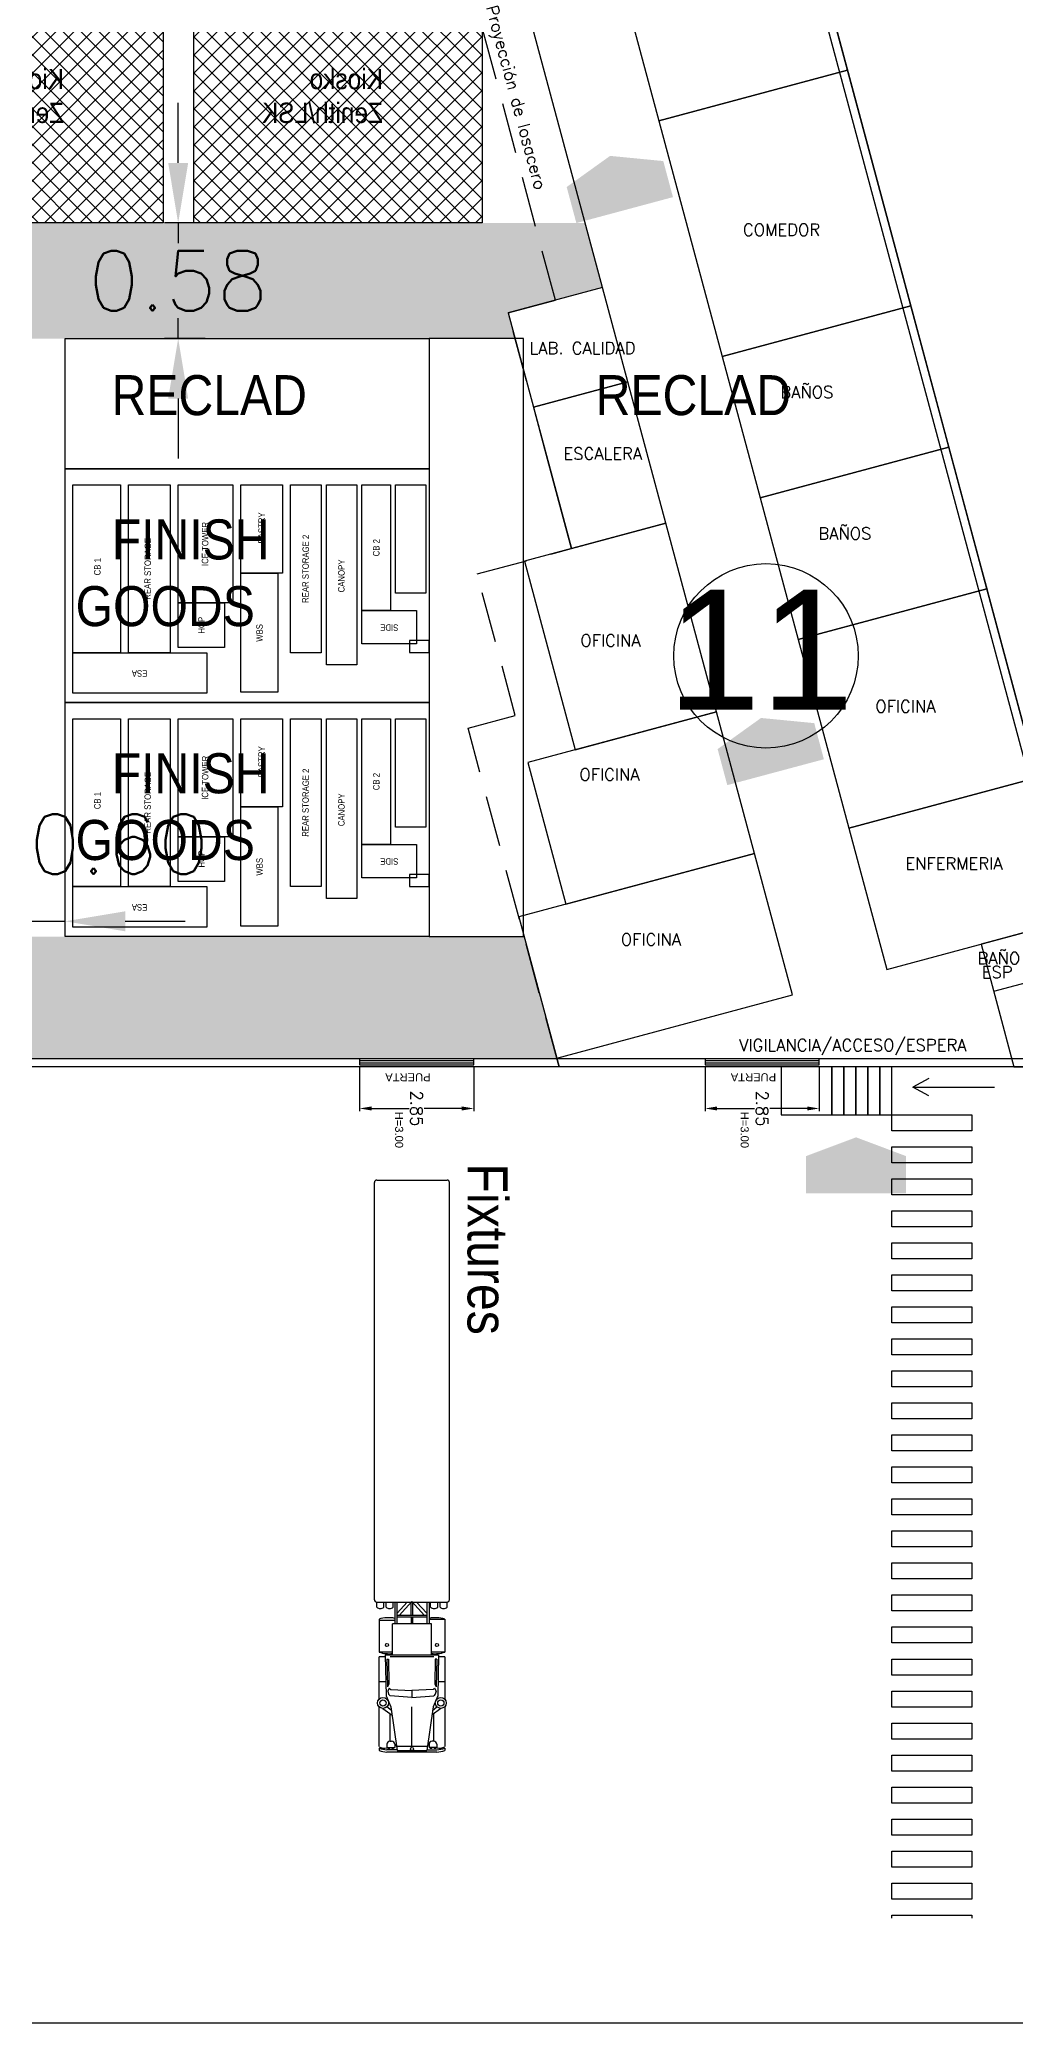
# Model space of a CAD drawing. Header units: millimetres. Extents: x 28 to 201, y 462 to 575.
# Drawn here: x 118.33 to 142.71, y 461.74 to 511.31 of the extents above; entities that cross this region are included whole.
import ezdxf

# ---------------------------------------------------------------- set-up
doc = ezdxf.new("R2010")
doc.units = ezdxf.units.MM
doc.linetypes.add('HIDDEN', pattern=[9.525, 6.35, -3.175])
for name, color, linetype in [('1- 3', 3, 'Continuous'), ('1- muro de carga', 5, 'Continuous'), ('8 flpea', 104, 'Continuous'), ('8 hatch pasillo', 104, 'Continuous'), ('8 text 1', 7, 'Continuous'), ('DIM GENERAL', 1, 'Continuous'), ('LINEA LIMITE DE ZONIFICACION', 2, 'Continuous'), ('proy', 2, 'HIDDEN')]:
    doc.layers.add(name, color=color, linetype=linetype)
doc.styles.add('ARRAY BASE$0$Standard', font='arial.ttf')
doc.styles.add('ARRAY BASE$0$STYLE1', font='tt0009m_.ttf', dxfattribs={"width": 0.9})
doc.styles.get("Standard").update_dxf_attribs({"font": 'arial.ttf'})
doc.styles.add('TEXTO GENERAL', font='tt0009m_.ttf', dxfattribs={"width": 0.9, "height": 1})
doc.styles.add('TEXTOS', font='romans.shx')
doc.dimstyles.new('DIM-75P', dxfattribs={"dimtxt": 0.3, "dimasz": 0.3, "dimexe": 0.0675, "dimexo": 0.0468, "dimgap": 0.0375, "dimtad": 0, "dimtih": 1, "dimtoh": 1, "dimzin": 0, "dimdsep": 46, "dimtxsty": 'TEXTOS', "dimcen": 0.3, "dimclrd": 1, "dimclre": 1, "dimclrt": 2, "dimadec": 0, "dimazin": 0, "dimtfac": 1, "dimtmove": 1, "dimatfit": 3, "dimldrblk": 'flecha', "dimfxl": 0.045, "dimtolj": 1, "dimtzin": 0, "dimlwd": -1, "dimlwe": -1, "dimarcsym": 0})

# ---------------------------------------------------------------- blocks, each defined once
blk = doc.blocks.new('*D5')
at = {"layer": 'Defpoints', "color": 0, "ltscale": 0.01, "transparency": 16777216}
for p in [(1.352, 1.243), (-1.5, 0.15), (1.352, 0.15)]:
    blk.add_point(p, dxfattribs=at)
at = {"layer": 'DIM GENERAL', "color": 1, "ltscale": 0.01, "transparency": 16777216}
for p, q in [((-1.5, 0.197), (-1.5, 1.31)), ((-1.2, 1.243), (-0.261, 1.243)), ((1.052, 1.243), (0.114, 1.243)), ((1.352, 0.197), (1.352, 1.31))]:
    blk.add_line(p, q, dxfattribs=at)
for points in [[(-1.2, 1.193), (-1.2, 1.293), (-1.5, 1.243)], [(1.052, 1.193), (1.052, 1.293), (1.352, 1.243)]]:
    blk.add_solid(points, dxfattribs=at)
at = {"layer": 'DIM GENERAL', "color": 2, "ltscale": 0.01, "transparency": 16777216, "insert": (-0.074, 1.243), "char_height": 0.3, "attachment_point": 5, "rotation": 90, "style": 'TEXTOS'}
blk.add_mtext('\\A1;2.85', dxfattribs=at)
blk = doc.blocks.new('flecha')
at = {"ltscale": 6}
for points in [[(-0.021, 0.03), (-0.106, 0.13), (-0.124, 0.055), (-0.124, 0.212)], [(-0.021, -0.03), (-0.106, -0.13), (-0.124, -0.055), (-0.124, -0.212)]]:
    blk.add_hatch(color=256, dxfattribs=at).paths.add_polyline_path(points)
for p, q in [((0.009, -0.017), (-0.137, 0.242)), ((0.009, 0.017), (-0.137, -0.242)), ((-0.127, 0.244), (-0.127, 0.025)), ((-0.127, 0.025), (-0.104, 0.122)), ((0, 0), (-0.104, 0.122)), ((0, 0), (-0.104, -0.122)), ((-0.127, -0.025), (-0.127, -0.244)), ((-0.127, -0.025), (-0.104, -0.122))]:
    blk.add_line(p, q, dxfattribs=at)
for points in [[(-0.021, 0.03), (-0.106, 0.13), (-0.124, 0.055), (-0.124, 0.212)], [(-0.021, -0.03), (-0.106, -0.13), (-0.124, -0.055), (-0.124, -0.212)]]:
    blk.add_lwpolyline(points, close=True, dxfattribs=at)
blk = doc.blocks.new('ARRAY BASE$0$FINISH')
for points in [[(5.845, 9.099), (5.845, 0), (0, 0), (0, 9.099)], [(0.237, 5.558), (0.237, 8.908), (1.247, 8.908), (1.247, 5.558)], [(5.442, 7.719), (1.247, 7.719), (1.247, 8.908), (5.442, 8.908)], [(5.442, 6.48), (1.247, 6.48), (1.247, 7.519), (5.442, 7.519)], [(2.491, 5.122), (1.374, 5.122), (1.374, 6.28), (2.491, 6.28)], [(5.442, 4.914), (2.491, 4.914), (2.491, 6.28), (5.442, 6.28)], [(0.259, 4.714), (3.239, 4.714), (3.239, 3.784), (0.259, 3.784)], [(5.442, 3.673), (3.239, 3.673), (3.239, 4.714), (5.442, 4.714)], [(1.247, 3.473), (5.442, 3.473), (5.442, 2.703), (1.247, 2.703)], [(5.442, 1.809), (0.947, 1.809), (0.947, 2.566), (5.442, 2.566)], [(2.301, 1.683), (2.301, 0.318), (1.468, 0.318), (1.468, 1.683)], [(2.301, 0.973), (2.301, 1.683), (5.442, 1.683), (5.442, 0.973)], [(5.442, 0.086), (2.735, 0.086), (2.735, 0.843), (5.442, 0.843)], [(1.55, 0), (1.55, 0.495), (1.25, 0.495), (1.25, 0)]]:
    blk.add_lwpolyline(points, close=True)
at = {"style": 'TEXTO GENERAL'}
for s, width, gutter_width, heights, insert, char_height, attachment_point, rotation in [('\\pi0.9016;FINISH GOODS ', 8.493, 12.5, [4.341], (4.579, 8.84), 1, 1, 270), ('\\pi0.89876;CB 1', 2.11022, 20.17, [0], (2.283, 8.385), 0.16136, 1, 359.6009), ('ESA ', 1.48497, 20.17, [0.193], (0.648, 7.242), 0.1614, 2, 89.6009), ('REAR STORAGE', 2.11022, 20.17, [0], (3.344, 7.12), 0.16136, 2, 359.6009), ('HOP ', 1.09476, 20.17, [0.213], (1.936, 5.776), 0.1614, 2, 359.6009), ('ICE TOWER', 2.11022, 20.17, [0], (3.966, 5.684), 0.1614, 2, 359.6009), ('WBS ', 1.48497, 20.17, [0.193], (1.743, 4.326), 0.1614, 2, 359.6009), ('PASTRY ', 2.11022, 20.17, [0], (4.366, 4.274), 0.1614, 2, 359.6009), ('REAR STORAGE 2 ', 2.88701, 20.17, [0.516], (3.345, 3.174), 0.16136, 2, 359.6009), ('CANOPY ', 2.11022, 20.17, [0], (3.167, 2.278), 0.1614, 2, 359.6009), ('SIDE ', 1.09476, 20.17, [0.213], (1.795, 1.001), 0.1614, 2, 89.6009), ('CB 2', 0.72255, 20.17, [0.176], (3.872, 1.406), 0.1614, 2, 359.6009)]:
    blk.add_mtext_dynamic_manual_height_columns(s, width=width, gutter_width=gutter_width, heights=heights, dxfattribs=dict(at, insert=insert, char_height=char_height, attachment_point=attachment_point, rotation=rotation))
blk = doc.blocks.new('*D48')
at = {"layer": 'Defpoints', "color": 0, "ltscale": 0.01, "transparency": 16777216}
for p in [(118.969, 489.279), (115.969, 488.899), (118.969, 488.899)]:
    blk.add_point(p, dxfattribs=at)
at = {"layer": 'LINEA LIMITE DE ZONIFICACION', "color": 1, "ltscale": 0.01, "transparency": 16777216}
for p, q in [((117.469, 489.279), (117.469, 491.21)), ((117.469, 491.21), (117.844, 491.21)), ((114.469, 489.279), (112.969, 489.279)), ((115.969, 489.133), (115.969, 489.616)), ((115.969, 489.279), (118.969, 489.279)), ((115.969, 489.279), (118.969, 489.279)), ((118.969, 489.133), (118.969, 489.616)), ((120.469, 489.279), (121.969, 489.279))]:
    blk.add_line(p, q, dxfattribs=at)
for points in [[(114.469, 489.529), (114.469, 489.029), (115.969, 489.279)], [(120.469, 489.529), (120.469, 489.029), (118.969, 489.279)]]:
    blk.add_solid(points, dxfattribs=at)
at = {"layer": 'LINEA LIMITE DE ZONIFICACION', "color": 2, "ltscale": 0.01, "transparency": 16777216, "insert": (120.318, 491.21), "char_height": 1.5, "attachment_point": 5, "style": 'TEXTOS'}
blk.add_mtext('\\A1;0.60', dxfattribs=at)
blk = doc.blocks.new('*D49')
at = {"layer": 'Defpoints', "color": 0, "ltscale": 0.01, "transparency": 16777216}
for p in [(123.25, 506.732), (121.791, 503.842), (122.698, 503.842)]:
    blk.add_point(p, dxfattribs=at)
at = {"layer": 'LINEA LIMITE DE ZONIFICACION', "color": 1, "ltscale": 0.01, "transparency": 16777216}
for p, q in [((121.791, 508.232), (121.791, 509.732)), ((123.016, 506.732), (121.453, 506.732)), ((121.791, 506.732), (121.791, 506.225)), ((121.791, 503.842), (121.791, 504.35)), ((122.464, 503.842), (121.453, 503.842)), ((121.791, 502.342), (121.791, 500.842))]:
    blk.add_line(p, q, dxfattribs=at)
for points in [[(121.541, 508.232), (122.041, 508.232), (121.791, 506.732)], [(121.541, 502.342), (122.041, 502.342), (121.791, 503.842)]]:
    blk.add_solid(points, dxfattribs=at)
at = {"layer": 'LINEA LIMITE DE ZONIFICACION', "color": 2, "ltscale": 0.01, "transparency": 16777216, "insert": (121.791, 505.287), "char_height": 1.5, "attachment_point": 5, "style": 'TEXTOS'}
blk.add_mtext('\\A1;0.58', dxfattribs=at)
blk = doc.blocks.new('ARRAY BASE$0$TRAILER')
for p, q in [((3139.685, 2347.595), (3139.685, 2358.025)), ((3139.744, 2358.083), (3141.501, 2358.083)), ((3141.56, 2347.595), (3141.56, 2358.025)), ((3139.744, 2347.537), (3141.501, 2347.537)), ((3139.744, 2347.411), (3139.744, 2347.537)), ((3139.802, 2347.107), (3139.802, 2346.287)), ((3139.802, 2347.088), (3140.193, 2347.088)), ((3139.919, 2347.411), (3139.919, 2347.537)), ((3139.978, 2347.411), (3139.978, 2347.537)), ((3140.154, 2347.411), (3140.154, 2347.537)), ((3140.193, 2347.537), (3140.193, 2346.99)), ((3140.251, 2346.99), (3140.251, 2347.537)), ((3140.251, 2347.262), (3140.506, 2347.537)), ((3140.994, 2347.205), (3140.251, 2347.205)), ((3140.251, 2347.166), (3140.994, 2347.166)), ((3140.305, 2347.205), (3140.623, 2347.548)), ((3140.603, 2347.205), (3140.603, 2347.527)), ((3140.603, 2347.166), (3140.603, 2346.99)), ((3140.623, 2347.548), (3140.94, 2347.205)), ((3140.642, 2347.205), (3140.642, 2347.527)), ((3140.642, 2346.99), (3140.642, 2347.166)), ((3140.739, 2347.537), (3140.994, 2347.262)), ((3140.994, 2347.537), (3140.994, 2346.99)), ((3141.052, 2347.537), (3141.052, 2346.99)), ((3141.052, 2347.107), (3141.443, 2347.107)), ((3141.091, 2347.411), (3141.091, 2347.537)), ((3141.267, 2347.411), (3141.267, 2347.537)), ((3141.326, 2347.411), (3141.326, 2347.537)), ((3141.443, 2347.107), (3141.443, 2346.287)), ((3141.501, 2347.411), (3141.501, 2347.537)), ((3140.134, 2346.209), (3140.134, 2346.99)), ((3141.111, 2346.99), (3140.134, 2346.99)), ((3141.111, 2346.209), (3141.111, 2346.99)), ((3140.134, 2346.287), (3139.802, 2346.287)), ((3139.958, 2346.17), (3139.802, 2346.17)), ((3139.802, 2345.113), (3139.802, 2346.17)), ((3141.287, 2346.209), (3139.958, 2346.209)), ((3139.958, 2346.209), (3139.978, 2345.193)), ((3139.999, 2346.111), (3140.013, 2345.419)), ((3139.999, 2346.111), (3140.038, 2346.111)), ((3140.038, 2346.111), (3140.05, 2345.494)), ((3141.169, 2346.17), (3140.076, 2346.17)), ((3141.443, 2346.287), (3141.111, 2346.287)), ((3141.207, 2346.111), (3141.195, 2345.494)), ((3141.246, 2346.111), (3141.207, 2346.111)), ((3141.246, 2346.111), (3141.232, 2345.419)), ((3141.287, 2346.209), (3141.267, 2345.193)), ((3141.443, 2346.17), (3141.287, 2346.17)), ((3141.443, 2346.17), (3141.443, 2345.113)), ((3139.958, 2345.545), (3139.802, 2345.545)), ((3139.978, 2345.193), (3140.095, 2344.92)), ((3140.05, 2345.494), (3140.013, 2345.419)), ((3140.056, 2345.388), (3140.017, 2345.31)), ((3140.017, 2345.31), (3140.037, 2345.232)), ((3140.037, 2345.232), (3140.076, 2345.193)), ((3140.056, 2345.388), (3140.095, 2345.349)), ((3140.623, 2345.154), (3140.076, 2345.193)), ((3140.095, 2345.349), (3140.623, 2345.33)), ((3141.15, 2345.349), (3140.623, 2345.33)), ((3140.623, 2345.33), (3140.623, 2345.154)), ((3140.623, 2345.33), (3140.623, 2345.154)), ((3140.623, 2345.154), (3141.169, 2345.193)), ((3141.189, 2345.388), (3141.15, 2345.349)), ((3141.267, 2345.193), (3141.15, 2344.92)), ((3141.208, 2345.232), (3141.169, 2345.193)), ((3141.189, 2345.388), (3141.228, 2345.31)), ((3141.195, 2345.494), (3141.232, 2345.419)), ((3141.228, 2345.31), (3141.208, 2345.232)), ((3141.443, 2345.545), (3141.287, 2345.545)), ((3139.802, 2343.924), (3139.802, 2344.922)), ((3139.9, 2344.881), (3140.126, 2344.707)), ((3140.109, 2344.824), (3139.998, 2344.92)), ((3140.076, 2344.06), (3140.076, 2344.744)), ((3140.095, 2344.92), (3140.251, 2343.826)), ((3140.623, 2343.924), (3140.623, 2344.92)), ((3141.15, 2344.92), (3140.994, 2343.826)), ((3141.345, 2344.881), (3141.12, 2344.707)), ((3141.136, 2344.824), (3141.248, 2344.92)), ((3141.169, 2344.06), (3141.169, 2344.744)), ((3141.443, 2344.922), (3141.443, 2343.924)), ((3139.802, 2343.884), (3139.802, 2343.826)), ((3139.998, 2343.982), (3139.998, 2343.904)), ((3139.998, 2343.904), (3140.193, 2343.904)), ((3140.248, 2343.845), (3139.998, 2343.845)), ((3141.248, 2343.787), (3139.998, 2343.787)), ((3140.076, 2344.06), (3140.115, 2344.06)), ((3140.193, 2343.982), (3140.193, 2343.904)), ((3140.193, 2343.963), (3140.229, 2343.963)), ((3141.009, 2343.924), (3140.236, 2343.924)), ((3140.251, 2343.826), (3140.994, 2343.826)), ((3140.997, 2343.845), (3141.248, 2343.845)), ((3141.052, 2343.963), (3141.016, 2343.963)), ((3141.052, 2343.982), (3141.052, 2343.904)), ((3141.248, 2343.904), (3141.052, 2343.904)), ((3141.169, 2344.06), (3141.13, 2344.06)), ((3141.248, 2343.982), (3141.248, 2343.904)), ((3141.443, 2343.884), (3141.443, 2343.826))]:
    blk.add_line(p, q)
for centre, radius in [((3139.998, 2346.463), 0.0391), ((3141.248, 2346.463), 0.0391), ((3139.9, 2345.017), 0.137), ((3139.9, 2345.017), 0.0781), ((3141.345, 2345.017), 0.137), ((3141.345, 2345.017), 0.0781), ((3140.623, 2343.865), 0.0391)]:
    blk.add_circle(centre, radius)
for centre, radius, start, end in [((3139.744, 2358.025), 0.0586, 90, 180), ((3141.501, 2358.025), 0.0586, 0, 90), ((3139.744, 2347.595), 0.0586, 180, 270), ((3141.501, 2347.595), 0.0586, 270, 0), ((3139.832, 2347.491), 0.118, 222.075, 317.925), ((3140.037, 2346.424), 0.723, 77.5131, 108.9246), ((3140.066, 2347.491), 0.118, 222.075, 317.925), ((3141.208, 2346.424), 0.723, 71.0754, 102.4869), ((3141.179, 2347.491), 0.118, 222.075, 317.925), ((3141.414, 2347.491), 0.118, 222.075, 317.925), ((3140.037, 2346.97), 0.723, 251.0754, 277.7664), ((3141.208, 2346.97), 0.723, 262.2336, 288.9246), ((3139.939, 2344.143), 0.259, 238.1092, 283.0861), ((3140.144, 2345.086), 1.249, 254.1161, 263.264), ((3140.144, 2345.027), 1.249, 254.1161, 263.264), ((3140.076, 2343.982), 0.0781, 90, 180), ((3140.046, 2343.933), 0.0488, 216.8699, 323.1301), ((3140.144, 2343.933), 0.0488, 216.8699, 323.1301), ((3140.115, 2343.982), 0.0781, 0, 90), ((3141.13, 2343.982), 0.0781, 90, 180), ((3141.101, 2343.933), 0.0488, 216.8699, 323.1301), ((3141.199, 2343.933), 0.0488, 216.8699, 323.1301), ((3141.169, 2343.982), 0.0781, 0, 90), ((3141.306, 2344.143), 0.259, 256.9139, 301.8908), ((3141.101, 2345.086), 1.249, 276.736, 285.8839), ((3141.101, 2345.027), 1.249, 276.736, 285.8839)]:
    blk.add_arc(centre, radius, start, end)
blk = doc.blocks.new('ARRAY BASE$0$KIOSKO DE ARMADO')
h = blk.add_hatch()
h.set_pattern_fill('ANSI37', color=256, scale=0.1, angle=180)
h.set_pattern_definition([(225, (2482.8771, 1339.67897), (0.224506403, -0.224506403), []), (315, (2482.8771, 1339.67897), (0.224506403, 0.224506403), [])])
h.paths.add_polyline_path([(7.2, 10), (0, 10), (0, 4), (7.2, 4)])
for points in [[(7.2, 10), (0, 10), (0, 4), (7.2, 4)], [(0, 4), (7.2, 4), (7.2, 0), (0, 0)], [(7.2, 4), (7.2, 0), (0, 0), (0, 4)], [(6.05, 3.39), (6.05, 4), (0, 4), (0, 3.39)], [(6.303, 2.79), (7.2, 2.79), (7.2, 4), (6.303, 4)], [(5.943, 2.825), (5.943, 3.265), (5.413, 3.265), (5.413, 2.825)], [(2.26, 2.12), (2.26, 2.84), (0, 2.84), (0, 2.12)], [(2.68, 2.78), (2.26, 2.78), (2.26, 2.12), (2.68, 2.12)], [(5.86, 2.79), (7.2, 2.79), (7.2, 0), (5.86, 0)], [(2.43, 1.12), (2.43, 2.12), (0, 2.12), (0, 1.12)], [(4.53, 2.46), (4.53, 1.12), (5.26, 1.12), (5.26, 2.46)], [(5.41, 0), (5.86, 0), (5.86, 2), (5.41, 2)], [(2.43, 1.96), (2.43, 1.12), (4.53, 1.12), (4.53, 1.96)], [(5.18, 0), (5.18, 1.12), (0, 1.12), (0, 0)]]:
    blk.add_lwpolyline(points, close=True)
at = {"attachment_point": 1, "style": 'TEXTO GENERAL'}
for s, insert, char_height, rotation in [('Kiosko Zenith/LSK', (4.722, 6.152), 0.50733, 180), ('Pastry', (6.643, 3.123), 0.2, 90), ('WIP/Empaque', (5.255, 2.761), 0.50733, 180), ('Espresso\\Pstation', (5.875, 2.891), 0.1, 180), ('Comp sink', (1.604, 2.382), 0.2, 180), ('Hand sink', (2.424, 2.218), 0.1, 90), ('Side storage', (4.741, 1.31), 0.2, 90), ('ice tower', (6.357, 1.074), 0.2, 90), ('Storage moduls', (1.942, 1.518), 0.2, 180), ('Hand off', (5.522, 0.609), 0.2, 90), ('Cold berverage', (3.448, 0.377), 0.2, 180)]:
    blk.add_mtext_dynamic_manual_height_columns(s, width=3.63915, gutter_width=2.537, heights=[0], dxfattribs=dict(at, insert=insert, char_height=char_height, rotation=rotation))
at = {"insert": (2.791, 1.689), "char_height": 0.2, "attachment_point": 1, "style": 'TEXTO GENERAL'}
blk.add_mtext_dynamic_manual_height_columns('Warming & brew', width=3.63915, gutter_width=2.537, heights=[0], dxfattribs=at)
blk = doc.blocks.new('10')
h = blk.add_hatch()
h.set_pattern_fill('ANSI37', color=256, scale=0.1, angle=180)
h.set_pattern_definition([(225, (2474.7923, 1329.67897), (0.224506403, -0.224506403), []), (315, (2474.7923, 1329.67897), (0.224506403, 0.224506403), [])])
h.paths.add_polyline_path([(-0.885, -6), (-0.885, -1.448), (-1.274, 0), (-8.085, 0), (-8.085, -6)])
blk.add_lwpolyline([(-1.274, 0), (-8.085, 0), (-8.085, -6), (-0.885, -6), (-0.885, -1.448)])
for points in [[(-8.085, -6), (-0.885, -6), (-0.885, -10), (-8.085, -10)], [(-0.885, -6), (-0.885, -10), (-8.085, -10), (-8.085, -6)], [(-2.035, -6.61), (-2.035, -6), (-8.085, -6), (-8.085, -6.61)], [(-1.782, -7.21), (-0.885, -7.21), (-0.885, -6), (-1.782, -6)], [(-2.141, -7.175), (-2.141, -6.735), (-2.671, -6.735), (-2.671, -7.175)], [(-5.825, -7.88), (-5.825, -7.16), (-8.085, -7.16), (-8.085, -7.88)], [(-5.405, -7.22), (-5.825, -7.22), (-5.825, -7.88), (-5.405, -7.88)], [(-2.225, -7.21), (-0.885, -7.21), (-0.885, -10), (-2.225, -10)], [(-5.655, -8.88), (-5.655, -7.88), (-8.085, -7.88), (-8.085, -8.88)], [(-3.555, -7.54), (-3.555, -8.88), (-2.825, -8.88), (-2.825, -7.54)], [(-5.655, -8.04), (-5.655, -8.88), (-3.555, -8.88), (-3.555, -8.04)], [(-2.675, -10), (-2.225, -10), (-2.225, -8), (-2.675, -8)], [(-2.905, -10), (-2.905, -8.88), (-8.085, -8.88), (-8.085, -10)], [(-24.275, -12.209), (-19.544, -12.209), (-19.544, -10.37), (-24.275, -10.37)], [(-24.239, -27.931), (-19.508, -27.931), (-19.508, -26.092), (-24.239, -26.092)]]:
    blk.add_lwpolyline(points, close=True)
for p in [(-24.099, -10), (-16.054, -10)]:
    blk.add_blockref('ARRAY BASE$0$KIOSKO DE ARMADO', p)
at = {"xscale": -1}
for p, rotation in [((-14.099, -10.88), 90), ((-14.099, -19.594), 90), ((-24.099, -28.48), 180), ((-16.054, -28.48), 180), ((-8.085, -28.48), 180)]:
    blk.add_blockref('ARRAY BASE$0$KIOSKO DE ARMADO', p, dxfattribs=dict(at, rotation=rotation))
at = {"rotation": 270}
for p in [(-12.648, -10.88), (-12.648, -19.594)]:
    blk.add_blockref('ARRAY BASE$0$KIOSKO DE ARMADO', p, dxfattribs=at)
at = {"attachment_point": 1, "style": 'TEXTO GENERAL'}
for s, insert, char_height, rotation in [('Kiosko Zenith/LSK', (-3.363, -3.848), 0.50733, 180), ('Pastry', (-1.442, -6.877), 0.2, 90), ('WIP/Empaque', (-2.83, -7.239), 0.50733, 180), ('Espresso\\Pstation', (-2.21, -7.109), 0.1, 180), ('Comp sink', (-6.481, -7.618), 0.2, 180), ('Hand sink', (-5.661, -7.782), 0.1, 90), ('Side storage', (-3.344, -8.69), 0.2, 90), ('Storage moduls', (-6.143, -8.482), 0.2, 180), ('ice tower', (-1.727, -8.926), 0.2, 90), ('Hand off', (-2.563, -9.391), 0.2, 90), ('Cold berverage', (-4.636, -9.623), 0.2, 180)]:
    blk.add_mtext_dynamic_manual_height_columns(s, width=3.63915, gutter_width=2.537, heights=[0], dxfattribs=dict(at, insert=insert, char_height=char_height, rotation=rotation))
at = {"attachment_point": 1}
for s, insert, char_height, style in [('Warming & brew', (-5.294, -8.311), 0.2, 'TEXTO GENERAL'), ('Tool area', (-23.155, -11.015), 0.5073, 'ARRAY BASE$0$STYLE1'), ('Tool area', (-23.119, -26.737), 0.5073, 'ARRAY BASE$0$STYLE1')]:
    blk.add_mtext_dynamic_manual_height_columns(s, width=3.63915, gutter_width=2.537, heights=[0], dxfattribs=dict(at, insert=insert, char_height=char_height, style=style))
blk = doc.blocks.new('oficinas pb')
at = {"color": 0, "ltscale": 2}
for p, q in [((1286.684, 66.148), (1289.041, 66.781)), ((1288.899, 57.9), (1286.684, 66.148)), ((1299.537, 41.808), (1299.854, 40.63)), ((1298.675, 40.314), (1301.032, 40.947)), ((1287.755, 38.644), (1287.813, 38.429)), ((1299.182, 38.429), (1287.813, 38.429))]:
    blk.add_line(p, q, dxfattribs=at)
for points in [[(1288.408, 69.137), (1293.121, 70.403), (1290.273, 81.007), (1285.56, 79.741)], [(1290.307, 62.068), (1295.02, 63.333), (1293.121, 70.403), (1288.408, 69.137)], [(1291.889, 56.176), (1296.602, 57.442), (1295.02, 63.333), (1290.307, 62.068)], [(1292.838, 52.642), (1297.551, 53.907), (1296.602, 57.442), (1291.889, 56.176)], [(1293.787, 49.107), (1298.5, 50.373), (1297.551, 53.907), (1292.838, 52.642)], [(1291.747, 47.296), (1290.482, 52.009), (1286.947, 51.059), (1288.213, 46.346)], [(1295.053, 44.394), (1299.766, 45.66), (1298.5, 50.373), (1293.787, 49.107)], [(1292.697, 43.761), (1291.747, 47.296), (1287.034, 46.03), (1287.984, 42.495)], [(1296.002, 40.859), (1300.715, 42.125), (1299.766, 45.66), (1295.053, 44.394)], [(1293.646, 40.226), (1292.697, 43.761), (1286.805, 42.179), (1287.755, 38.644)], [(1300.715, 42.125), (1298.359, 41.492), (1299.182, 38.429), (1301.708, 38.429)]]:
    blk.add_lwpolyline(points, close=True, dxfattribs=at)
at = {"layer": '1- 3', "ltscale": 2}
for points in [[(1289.532, 55.543), (1288.899, 57.9), (1286.543, 57.267), (1287.176, 54.911)], [(1290.482, 52.009), (1289.532, 55.543), (1287.176, 54.911), (1288.125, 51.376)]]:
    blk.add_lwpolyline(points, close=True, dxfattribs=at)
at = {"color": 2, "style": 'TEXTOS'}
for s, p in [('OFICINA', (1288.345, 48.929)), ('OFICINA', (1288.321, 45.58)), ('ENFERMERIA', (1296.466, 43.356)), ('OFICINA', (1289.356, 41.458)), ('BAÑO', (1299.719, 41.359)), ('BAÑO', (1298.271, 40.988)), ('ENF', (1299.831, 41.024)), ('ESP', (1298.375, 40.643))]:
    blk.add_text(s, height=0.3, dxfattribs=at).set_placement(p)
at = {"color": 2, "ltscale": 2, "char_height": 0.3, "attachment_point": 1, "style": 'TEXTOS'}
for s, insert, width in [('\\pi0.75146;BAÑOS,REGDERAS,\\P\\pi1.6157;LOKERS Y\\P\\pi1.43;VESTIDORES', (1286.526, 77.254), 5.4315), ('ZONA DE\\PCAPACITACION', (1290.243, 66.925), 4.60286), ('COMEDOR', (1292.408, 59.494), 4.60286), ('BAÑOS', (1293.344, 55.438), 4.60286), ('BAÑOS', (1294.294, 51.904), 4.60286), ('OFICINA', (1295.717, 47.585), 4.60286)]:
    blk.add_mtext(s, dxfattribs=dict(at, insert=insert, width=width))
at = {"color": 2, "ltscale": 0.01, "insert": (1301.357, 39.379), "char_height": 0.3, "width": 5.48187, "attachment_point": 5, "style": 'TEXTOS'}
blk.add_mtext('ZONA DE RESIDUOS PELIGROSOS', dxfattribs=at)
at = {"color": 2, "ltscale": 0.01, "insert": (1295.154, 38.921), "char_height": 0.3, "attachment_point": 5, "style": 'TEXTOS'}
blk.add_mtext_dynamic_manual_height_columns('VIGILANCIA/ACCESO/ESPERA ', width=5.48187, gutter_width=0, heights=[6.729], dxfattribs=at)
at = {"layer": '1- 3', "color": 2, "style": 'TEXTOS'}
for s, p in [('LAB. CALIDAD', (1287.073, 56.237)), ('ESCALERA', (1287.921, 53.599))]:
    blk.add_text(s, height=0.3, dxfattribs=at).set_placement(p)
blk = doc.blocks.new('*E60')
at = {"layer": '8 hatch pasillo', "ltscale": 2, "transparency": 33554483}
h = blk.add_hatch(color=1, dxfattribs=at)
h.dxf.hatch_style = 1
h.paths.add_polyline_path([(85.276, 59.37), (84.499, 62.261), (60.15, 62.261), (60.15, 79.605), (60, 79.605), (60, 0), (87.526, 0), (86.698, 3.119), (86.698, 3.056), (63.15, 3.056), (63.15, 18), (86.492, 18), (86.32, 18.641), (88.676, 19.274), (88.242, 20.89), (86.729, 20.89), (62.274, 20.89), (62.451, 59.37)])
at = {"layer": '8 text 1', "ltscale": 2}
blk.add_circle((92.761, 10.07), 2.304, dxfattribs=at)
blk.add_text('11', height=3, dxfattribs=at).set_placement((90.292, 8.727))
blk = doc.blocks.new('ARRAY BASE$0$PUERTA TRANSICION')
at = {"color": 1}
for points in [[(-1.5, 0), (1.352, 0), (1.352, 0.15), (-1.5, 0.15)], [(1.352, 0.05), (1.352, 0.1), (-1.5, 0.1), (-1.5, 0.05)]]:
    blk.add_lwpolyline(points, close=True, dxfattribs=at)
at = {"color": 2, "ltscale": 0.01, "insert": (0.263, 1.323), "char_height": 0.2, "attachment_point": 1, "rotation": 90}
blk.add_mtext_dynamic_manual_height_columns('H=3.00', width=0.44515, gutter_width=12.5, heights=[0], dxfattribs=at)
at = {"insert": (-0.529, 0.563), "char_height": 0.2, "attachment_point": 1, "style": 'ARRAY BASE$0$Standard'}
blk.add_mtext_dynamic_manual_height_columns('\\pi0.1067;PUERTA', width=1.32555, gutter_width=13.918, heights=[0.278], dxfattribs=at)
at = {"layer": 'DIM GENERAL', "ltscale": 0.01}
dim = blk.add_linear_dim(base=(1.352, 1.243), p1=(-1.5, 0.15), p2=(1.352, 0.15), angle=180, dimstyle='DIM-75P', dxfattribs=at)
dim.commit()
dim.dimension.update_dxf_attribs({"geometry": '*D5', "text_midpoint": (-0.074, 1.243)})

msp = doc.modelspace()

# ---------------------------------------------------------------- linework, layer by layer
for p, q in [((140.554, 485.347), (140.154, 485.131)), ((140.154, 485.131), (142.189, 485.131)), ((140.554, 484.916), (140.154, 485.131))]:
    msp.add_line(p, q)
for points in [[(128.068, 500.588), (118.969, 500.588), (118.969, 503.842), (128.068, 503.842)], [(128.068, 488.899), (130.419, 488.899), (130.419, 503.842), (128.068, 503.842)], [(138.126, 484.445), (138.126, 485.645), (136.864, 485.645), (136.864, 484.445)], [(139.626, 484.445), (141.626, 484.445), (141.626, 484.045), (139.626, 484.045)], [(139.626, 483.645), (141.626, 483.645), (141.626, 483.245), (139.626, 483.245)], [(139.626, 482.845), (141.626, 482.845), (141.626, 482.445), (139.626, 482.445)], [(139.626, 482.045), (141.626, 482.045), (141.626, 481.645), (139.626, 481.645)], [(139.626, 481.245), (141.626, 481.245), (141.626, 480.845), (139.626, 480.845)], [(139.626, 480.445), (141.626, 480.445), (141.626, 480.045), (139.626, 480.045)], [(139.626, 479.645), (141.626, 479.645), (141.626, 479.245), (139.626, 479.245)], [(139.626, 478.845), (141.626, 478.845), (141.626, 478.445), (139.626, 478.445)], [(139.626, 478.045), (141.626, 478.045), (141.626, 477.645), (139.626, 477.645)], [(139.626, 477.245), (141.626, 477.245), (141.626, 476.845), (139.626, 476.845)], [(139.626, 476.445), (141.626, 476.445), (141.626, 476.045), (139.626, 476.045)], [(139.626, 475.645), (141.626, 475.645), (141.626, 475.245), (139.626, 475.245)], [(139.626, 474.845), (141.626, 474.845), (141.626, 474.445), (139.626, 474.445)], [(139.626, 474.045), (141.626, 474.045), (141.626, 473.645), (139.626, 473.645)], [(139.626, 473.245), (141.626, 473.245), (141.626, 472.845), (139.626, 472.845)], [(139.626, 472.445), (141.626, 472.445), (141.626, 472.045), (139.626, 472.045)], [(139.626, 471.645), (141.626, 471.645), (141.626, 471.245), (139.626, 471.245)], [(139.626, 470.845), (141.626, 470.845), (141.626, 470.445), (139.626, 470.445)], [(139.626, 470.045), (141.626, 470.045), (141.626, 469.645), (139.626, 469.645)], [(139.626, 469.245), (141.626, 469.245), (141.626, 468.845), (139.626, 468.845)], [(139.626, 468.445), (141.626, 468.445), (141.626, 468.045), (139.626, 468.045)], [(139.626, 467.645), (141.626, 467.645), (141.626, 467.245), (139.626, 467.245)], [(139.626, 466.845), (141.626, 466.845), (141.626, 466.445), (139.626, 466.445)], [(139.626, 466.045), (141.626, 466.045), (141.626, 465.645), (139.626, 465.645)], [(139.626, 465.245), (141.626, 465.245), (141.626, 464.845), (139.626, 464.845)]]:
    msp.add_lwpolyline(points, close=True)
for points in [[(138.126, 484.445), (138.426, 484.445), (138.426, 485.645), (138.126, 485.645), (138.126, 484.445)], [(138.426, 484.445), (138.726, 484.445), (138.726, 485.645), (138.426, 485.645), (138.426, 484.445)], [(138.726, 484.445), (139.026, 484.445), (139.026, 485.645), (138.726, 485.645), (138.726, 484.445)], [(139.026, 484.445), (139.326, 484.445), (139.326, 485.645), (139.026, 485.645), (139.026, 484.445)], [(139.326, 484.445), (139.626, 484.445), (139.626, 485.645), (139.326, 485.645), (139.326, 484.445)], [(139.626, 464.37), (139.626, 464.445), (141.626, 464.445), (141.626, 464.37)]]:
    msp.add_lwpolyline(points)
at = {"layer": '1- muro de carga', "ltscale": 2}
msp.add_lwpolyline([(28.424, 575.453), (200.646, 575.453), (200.646, 461.741), (28.424, 461.741)], close=True, dxfattribs=at)
at = {"layer": '1- muro de carga', "lineweight": 25}
for points in [[(33.486, 565.645), (123.721, 565.645), (145.206, 485.645), (33.486, 485.645)], [(33.486, 565.447), (123.561, 565.447), (144.945, 485.842), (33.486, 485.842)]]:
    msp.add_lwpolyline(points, dxfattribs=at)
at = {"layer": '8 flpea', "ltscale": 2}
for points in [[(132.95, 507.051, 2.5, 2.5, 0), (132.83, 507.498, 5, 0, 0), (132.586, 508.406, 0, 0, 0)], [(123.414, 505.198, 2.5, 2.5, 0), (122.951, 505.198, 5, 0, 0), (122.012, 505.198, 0, 0, 0)], [(136.722, 493.005, 2.5, 2.5, 0), (136.602, 493.453, 5, 0, 0), (136.358, 494.36, 0, 0, 0)], [(138.734, 482.479, 2.5, 2.5, 0), (138.734, 482.942, 5, 0, 0), (138.734, 483.881, 0, 0, 0)]]:
    msp.add_lwpolyline(points, format="xyseb", dxfattribs=at)
at = {"layer": 'proy', "ltscale": 0.2}
msp.add_lwpolyline([(129.058, 526.958), (133.771, 528.223), (145.206, 485.645), (131.31, 485.645), (129.037, 494.108), (130.216, 494.425), (129.266, 497.959), (131.623, 498.592), (131.306, 499.77), (130.99, 500.949), (130.041, 504.483), (131.219, 504.8), (128.687, 514.226), (131.044, 514.859), (128.193, 525.476)], dxfattribs=at)

# ---------------------------------------------------------------- block references
at = {"color": 1}
msp.add_blockref('*E60', (43.721, 485.842), dxfattribs=at)
for name, p in [('10', (130.271, 545.213)), ('ARRAY BASE$0$TRAILER', (-3012.99, -1875.269))]:
    msp.add_blockref(name, p)
for name, p, rotation in [('ARRAY BASE$0$FINISH', (128.068, 494.743), 90), ('ARRAY BASE$0$FINISH', (128.068, 488.899), 90), ('ARRAY BASE$0$PUERTA TRANSICION', (127.677, 485.845), 180), ('ARRAY BASE$0$PUERTA TRANSICION', (136.313, 485.845), 180)]:
    msp.add_blockref(name, p, dxfattribs=dict(rotation=rotation))
at = {"layer": '1- 3'}
msp.add_blockref('oficinas pb', (-1156.502, 447.216), dxfattribs=at)

# ---------------------------------------------------------------- texts
at = {"char_height": 1, "attachment_point": 1, "style": 'TEXTO GENERAL'}
for insert in [(108.294, 502.927), (120.393, 502.927)]:
    msp.add_mtext_dynamic_manual_height_columns('\\pi11.833;RECLAD', width=27.40933, gutter_width=62.5, heights=[4.98], dxfattribs=dict(at, insert=insert))
at = {"insert": (130.024, 495.247), "char_height": 1, "attachment_point": 1, "rotation": 270, "style": 'TEXTO GENERAL'}
msp.add_mtext_dynamic_manual_height_columns('\\pi12.021;Fixtures', width=27.40933, gutter_width=62.5, heights=[4.98], dxfattribs=at)
at = {"layer": '1- 3', "color": 2, "ltscale": 2, "insert": (129.673, 512.556), "char_height": 0.3, "width": 6.05952, "attachment_point": 1, "rotation": 285.0328, "style": 'TEXTOS'}
msp.add_mtext('\\pi0.37262;Proyección de losacero', dxfattribs=at)

# ---------------------------------------------------------------- dimensions: what is measured, and where the dimension line sits
at = {"layer": 'LINEA LIMITE DE ZONIFICACION', "ltscale": 0.01}
dim = msp.add_linear_dim(base=(121.791, 503.842), p1=(123.25, 506.732), p2=(122.698, 503.842), angle=90, dimstyle='DIM-75P', override={"dimscale": 5, "dimlfac": 0.2}, dxfattribs=at)
dim.commit()
dim.dimension.update_dxf_attribs({"geometry": '*D49', "text_midpoint": (121.791, 505.287)})
dim = msp.add_linear_dim(base=(118.969, 489.279), p1=(115.969, 488.899), p2=(118.969, 488.899), dimstyle='DIM-75P', override={"dimscale": 5, "dimlfac": 0.2}, dxfattribs=at)
dim.commit()
dim.dimension.update_dxf_attribs({"geometry": '*D48', "text_midpoint": (118.032, 491.21)})

doc.saveas('drawing.dxf')
